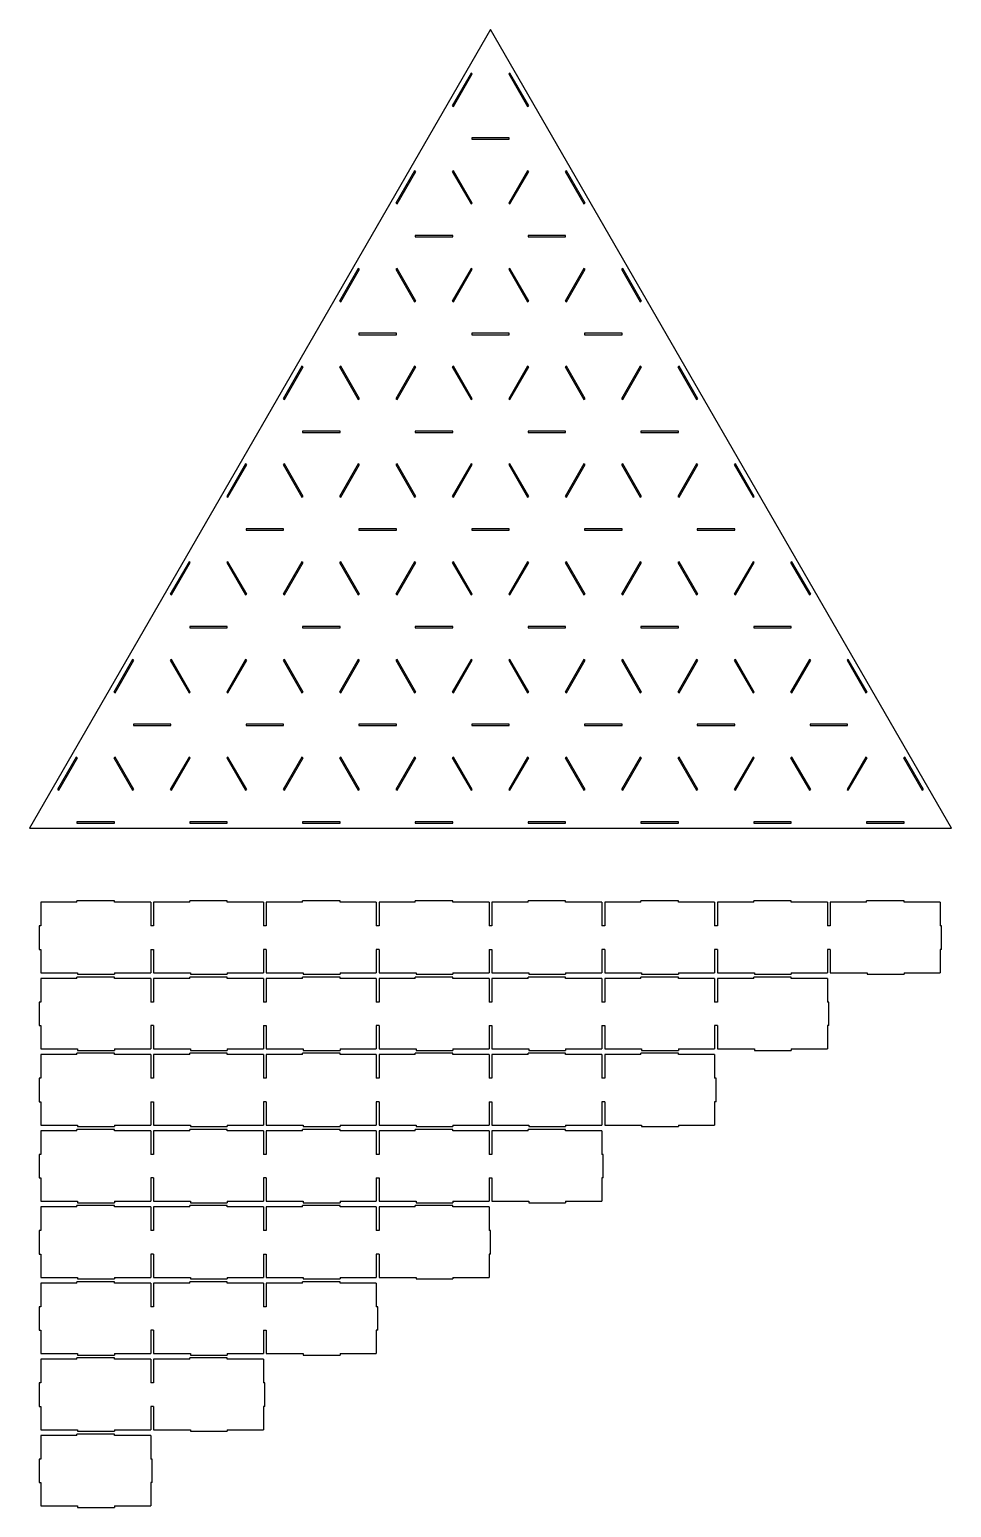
# Model space of a CAD drawing. Header units: inches. Extents: x -3170 to 1154, y -336 to 1536.
# Drawn here: x -1931 to -1277, y -336 to 711 of the extents above; entities that cross this region are included whole.
import ezdxf

# ---------------------------------------------------------------- set-up
doc = ezdxf.new("R2010")
doc.units = ezdxf.units.IN
doc.header["$MEASUREMENT"] = 0

msp = doc.modelspace()

# ---------------------------------------------------------------- linework, layer by layer
for p, q in [((-1603.8, 711.5), (-1930.7, 145.2)), ((-1276.9, 145.2), (-1603.8, 711.5)), ((-1617.6, 680.6), (-1630.9, 657.5)), ((-1630, 657), (-1616.7, 680.1)), ((-1616.7, 680.1), (-1617.6, 680.6)), ((-1590, 680.6), (-1590.9, 680.1)), ((-1590.9, 680.1), (-1577.6, 657)), ((-1576.7, 657.5), (-1590, 680.6)), ((-1630.9, 657.5), (-1630, 657)), ((-1577.6, 657), (-1576.7, 657.5)), ((-1617.1, 634.7), (-1617.1, 633.7)), ((-1590.5, 634.7), (-1617.1, 634.7)), ((-1617.1, 633.7), (-1590.5, 633.7)), ((-1590.5, 633.7), (-1590.5, 634.7)), ((-1657.6, 611.3), (-1670.9, 588.3)), ((-1670, 587.8), (-1656.7, 610.8)), ((-1656.7, 610.8), (-1657.6, 611.3)), ((-1630, 611.3), (-1630.9, 610.8)), ((-1630.9, 610.8), (-1617.6, 587.8)), ((-1616.7, 588.3), (-1630, 611.3)), ((-1577.6, 611.3), (-1590.9, 588.3)), ((-1590, 587.8), (-1576.7, 610.8)), ((-1576.7, 610.8), (-1577.6, 611.3)), ((-1550, 611.3), (-1550.9, 610.8)), ((-1550.9, 610.8), (-1537.6, 587.8)), ((-1536.7, 588.3), (-1550, 611.3)), ((-1670.9, 588.3), (-1670, 587.8)), ((-1617.6, 587.8), (-1616.7, 588.3)), ((-1590.9, 588.3), (-1590, 587.8)), ((-1537.6, 587.8), (-1536.7, 588.3)), ((-1657.1, 565.4), (-1657.1, 564.4)), ((-1630.5, 565.4), (-1657.1, 565.4)), ((-1657.1, 564.4), (-1630.5, 564.4)), ((-1630.5, 564.4), (-1630.5, 565.4)), ((-1577.1, 565.4), (-1577.1, 564.4)), ((-1550.5, 565.4), (-1577.1, 565.4)), ((-1577.1, 564.4), (-1550.5, 564.4)), ((-1550.5, 564.4), (-1550.5, 565.4)), ((-1697.6, 542.1), (-1710.9, 519)), ((-1710, 518.5), (-1696.7, 541.6)), ((-1696.7, 541.6), (-1697.6, 542.1)), ((-1670, 542.1), (-1670.9, 541.6)), ((-1670.9, 541.6), (-1657.6, 518.5)), ((-1656.7, 519), (-1670, 542.1)), ((-1617.6, 542.1), (-1630.9, 519)), ((-1630, 518.5), (-1616.7, 541.6)), ((-1616.7, 541.6), (-1617.6, 542.1)), ((-1590, 542.1), (-1590.9, 541.6)), ((-1590.9, 541.6), (-1577.6, 518.5)), ((-1576.7, 519), (-1590, 542.1)), ((-1537.6, 542.1), (-1550.9, 519)), ((-1550, 518.5), (-1536.7, 541.6)), ((-1536.7, 541.6), (-1537.6, 542.1)), ((-1510, 542.1), (-1510.9, 541.6)), ((-1510.9, 541.6), (-1497.6, 518.5)), ((-1496.7, 519), (-1510, 542.1)), ((-1710.9, 519), (-1710, 518.5)), ((-1657.6, 518.5), (-1656.7, 519)), ((-1630.9, 519), (-1630, 518.5)), ((-1577.6, 518.5), (-1576.7, 519)), ((-1550.9, 519), (-1550, 518.5)), ((-1497.6, 518.5), (-1496.7, 519)), ((-1697.1, 496.1), (-1697.1, 495.1)), ((-1670.5, 496.1), (-1697.1, 496.1)), ((-1697.1, 495.1), (-1670.5, 495.1)), ((-1670.5, 495.1), (-1670.5, 496.1)), ((-1617.1, 496.1), (-1617.1, 495.1)), ((-1590.5, 496.1), (-1617.1, 496.1)), ((-1617.1, 495.1), (-1590.5, 495.1)), ((-1590.5, 495.1), (-1590.5, 496.1)), ((-1537.1, 496.1), (-1537.1, 495.1)), ((-1510.5, 496.1), (-1537.1, 496.1)), ((-1537.1, 495.1), (-1510.5, 495.1)), ((-1510.5, 495.1), (-1510.5, 496.1)), ((-1737.6, 472.8), (-1750.9, 449.7)), ((-1750, 449.2), (-1736.7, 472.3)), ((-1736.7, 472.3), (-1737.6, 472.8)), ((-1710, 472.8), (-1710.9, 472.3)), ((-1710.9, 472.3), (-1697.6, 449.2)), ((-1696.7, 449.7), (-1710, 472.8)), ((-1657.6, 472.8), (-1670.9, 449.7)), ((-1670, 449.2), (-1656.7, 472.3)), ((-1656.7, 472.3), (-1657.6, 472.8)), ((-1630, 472.8), (-1630.9, 472.3)), ((-1630.9, 472.3), (-1617.6, 449.2)), ((-1616.7, 449.7), (-1630, 472.8)), ((-1577.6, 472.8), (-1590.9, 449.7)), ((-1590, 449.2), (-1576.7, 472.3)), ((-1576.7, 472.3), (-1577.6, 472.8)), ((-1550, 472.8), (-1550.9, 472.3)), ((-1550.9, 472.3), (-1537.6, 449.2)), ((-1536.7, 449.7), (-1550, 472.8)), ((-1497.6, 472.8), (-1510.9, 449.7)), ((-1510, 449.2), (-1496.7, 472.3)), ((-1496.7, 472.3), (-1497.6, 472.8)), ((-1470, 472.8), (-1470.9, 472.3)), ((-1470.9, 472.3), (-1457.6, 449.2)), ((-1456.7, 449.7), (-1470, 472.8)), ((-1750.9, 449.7), (-1750, 449.2)), ((-1697.6, 449.2), (-1696.7, 449.7)), ((-1670.9, 449.7), (-1670, 449.2)), ((-1617.6, 449.2), (-1616.7, 449.7)), ((-1590.9, 449.7), (-1590, 449.2)), ((-1537.6, 449.2), (-1536.7, 449.7)), ((-1510.9, 449.7), (-1510, 449.2)), ((-1457.6, 449.2), (-1456.7, 449.7)), ((-1737.1, 426.8), (-1737.1, 425.8)), ((-1710.5, 426.8), (-1737.1, 426.8)), ((-1737.1, 425.8), (-1710.5, 425.8)), ((-1710.5, 425.8), (-1710.5, 426.8)), ((-1657.1, 426.8), (-1657.1, 425.8)), ((-1630.5, 426.8), (-1657.1, 426.8)), ((-1657.1, 425.8), (-1630.5, 425.8)), ((-1630.5, 425.8), (-1630.5, 426.8)), ((-1577.1, 426.8), (-1577.1, 425.8)), ((-1550.5, 426.8), (-1577.1, 426.8)), ((-1577.1, 425.8), (-1550.5, 425.8)), ((-1550.5, 425.8), (-1550.5, 426.8)), ((-1497.1, 426.8), (-1497.1, 425.8)), ((-1470.5, 426.8), (-1497.1, 426.8)), ((-1497.1, 425.8), (-1470.5, 425.8)), ((-1470.5, 425.8), (-1470.5, 426.8)), ((-1777.6, 403.5), (-1790.9, 380.4)), ((-1790, 379.9), (-1776.7, 403)), ((-1776.7, 403), (-1777.6, 403.5)), ((-1750, 403.5), (-1750.9, 403)), ((-1750.9, 403), (-1737.6, 379.9)), ((-1736.7, 380.4), (-1750, 403.5)), ((-1697.6, 403.5), (-1710.9, 380.4)), ((-1710, 379.9), (-1696.7, 403)), ((-1696.7, 403), (-1697.6, 403.5)), ((-1670, 403.5), (-1670.9, 403)), ((-1670.9, 403), (-1657.6, 379.9)), ((-1656.7, 380.4), (-1670, 403.5)), ((-1617.6, 403.5), (-1630.9, 380.4)), ((-1630, 379.9), (-1616.7, 403)), ((-1616.7, 403), (-1617.6, 403.5)), ((-1590, 403.5), (-1590.9, 403)), ((-1590.9, 403), (-1577.6, 379.9)), ((-1576.7, 380.4), (-1590, 403.5)), ((-1537.6, 403.5), (-1550.9, 380.4)), ((-1550, 379.9), (-1536.7, 403)), ((-1536.7, 403), (-1537.6, 403.5)), ((-1510, 403.5), (-1510.9, 403)), ((-1510.9, 403), (-1497.6, 379.9)), ((-1496.7, 380.4), (-1510, 403.5)), ((-1457.6, 403.5), (-1470.9, 380.4)), ((-1470, 379.9), (-1456.7, 403)), ((-1456.7, 403), (-1457.6, 403.5)), ((-1430, 403.5), (-1430.9, 403)), ((-1430.9, 403), (-1417.6, 379.9)), ((-1416.7, 380.4), (-1430, 403.5)), ((-1790.9, 380.4), (-1790, 379.9)), ((-1737.6, 379.9), (-1736.7, 380.4)), ((-1710.9, 380.4), (-1710, 379.9)), ((-1657.6, 379.9), (-1656.7, 380.4)), ((-1630.9, 380.4), (-1630, 379.9)), ((-1577.6, 379.9), (-1576.7, 380.4)), ((-1550.9, 380.4), (-1550, 379.9)), ((-1497.6, 379.9), (-1496.7, 380.4)), ((-1470.9, 380.4), (-1470, 379.9)), ((-1417.6, 379.9), (-1416.7, 380.4)), ((-1777.1, 357.6), (-1777.1, 356.6)), ((-1750.5, 357.6), (-1777.1, 357.6)), ((-1777.1, 356.6), (-1750.5, 356.6)), ((-1750.5, 356.6), (-1750.5, 357.6)), ((-1697.1, 357.6), (-1697.1, 356.6)), ((-1670.5, 357.6), (-1697.1, 357.6)), ((-1697.1, 356.6), (-1670.5, 356.6)), ((-1670.5, 356.6), (-1670.5, 357.6)), ((-1617.1, 357.6), (-1617.1, 356.6)), ((-1590.5, 357.6), (-1617.1, 357.6)), ((-1617.1, 356.6), (-1590.5, 356.6)), ((-1590.5, 356.6), (-1590.5, 357.6)), ((-1537.1, 357.6), (-1537.1, 356.6)), ((-1510.5, 357.6), (-1537.1, 357.6)), ((-1537.1, 356.6), (-1510.5, 356.6)), ((-1510.5, 356.6), (-1510.5, 357.6)), ((-1457.1, 357.6), (-1457.1, 356.6)), ((-1430.5, 357.6), (-1457.1, 357.6)), ((-1457.1, 356.6), (-1430.5, 356.6)), ((-1430.5, 356.6), (-1430.5, 357.6)), ((-1817.6, 334.2), (-1830.9, 311.1)), ((-1830, 310.6), (-1816.7, 333.7)), ((-1816.7, 333.7), (-1817.6, 334.2)), ((-1790, 334.2), (-1790.9, 333.7)), ((-1790.9, 333.7), (-1777.6, 310.6)), ((-1776.7, 311.1), (-1790, 334.2)), ((-1737.6, 334.2), (-1750.9, 311.1)), ((-1750, 310.6), (-1736.7, 333.7)), ((-1736.7, 333.7), (-1737.6, 334.2)), ((-1710, 334.2), (-1710.9, 333.7)), ((-1710.9, 333.7), (-1697.6, 310.6)), ((-1696.7, 311.1), (-1710, 334.2)), ((-1657.6, 334.2), (-1670.9, 311.1)), ((-1670, 310.6), (-1656.7, 333.7)), ((-1656.7, 333.7), (-1657.6, 334.2)), ((-1630, 334.2), (-1630.9, 333.7)), ((-1630.9, 333.7), (-1617.6, 310.6)), ((-1616.7, 311.1), (-1630, 334.2)), ((-1577.6, 334.2), (-1590.9, 311.1)), ((-1590, 310.6), (-1576.7, 333.7)), ((-1576.7, 333.7), (-1577.6, 334.2)), ((-1550, 334.2), (-1550.9, 333.7)), ((-1550.9, 333.7), (-1537.6, 310.6)), ((-1536.7, 311.1), (-1550, 334.2)), ((-1497.6, 334.2), (-1510.9, 311.1)), ((-1510, 310.6), (-1496.7, 333.7)), ((-1496.7, 333.7), (-1497.6, 334.2)), ((-1470, 334.2), (-1470.9, 333.7)), ((-1470.9, 333.7), (-1457.6, 310.6)), ((-1456.7, 311.1), (-1470, 334.2)), ((-1417.6, 334.2), (-1430.9, 311.1)), ((-1430, 310.6), (-1416.7, 333.7)), ((-1416.7, 333.7), (-1417.6, 334.2)), ((-1390, 334.2), (-1390.9, 333.7)), ((-1390.9, 333.7), (-1377.6, 310.6)), ((-1376.7, 311.1), (-1390, 334.2)), ((-1830.9, 311.1), (-1830, 310.6)), ((-1777.6, 310.6), (-1776.7, 311.1)), ((-1750.9, 311.1), (-1750, 310.6)), ((-1697.6, 310.6), (-1696.7, 311.1)), ((-1670.9, 311.1), (-1670, 310.6)), ((-1617.6, 310.6), (-1616.7, 311.1)), ((-1590.9, 311.1), (-1590, 310.6)), ((-1537.6, 310.6), (-1536.7, 311.1)), ((-1510.9, 311.1), (-1510, 310.6)), ((-1457.6, 310.6), (-1456.7, 311.1)), ((-1430.9, 311.1), (-1430, 310.6)), ((-1377.6, 310.6), (-1376.7, 311.1)), ((-1817.1, 288.3), (-1817.1, 287.3)), ((-1790.5, 288.3), (-1817.1, 288.3)), ((-1817.1, 287.3), (-1790.5, 287.3)), ((-1790.5, 287.3), (-1790.5, 288.3)), ((-1737.1, 288.3), (-1737.1, 287.3)), ((-1710.5, 288.3), (-1737.1, 288.3)), ((-1737.1, 287.3), (-1710.5, 287.3)), ((-1710.5, 287.3), (-1710.5, 288.3)), ((-1657.1, 288.3), (-1657.1, 287.3)), ((-1630.5, 288.3), (-1657.1, 288.3)), ((-1657.1, 287.3), (-1630.5, 287.3)), ((-1630.5, 287.3), (-1630.5, 288.3)), ((-1577.1, 288.3), (-1577.1, 287.3)), ((-1550.5, 288.3), (-1577.1, 288.3)), ((-1577.1, 287.3), (-1550.5, 287.3)), ((-1550.5, 287.3), (-1550.5, 288.3)), ((-1497.1, 288.3), (-1497.1, 287.3)), ((-1470.5, 288.3), (-1497.1, 288.3)), ((-1497.1, 287.3), (-1470.5, 287.3)), ((-1470.5, 287.3), (-1470.5, 288.3)), ((-1417.1, 288.3), (-1417.1, 287.3)), ((-1390.5, 288.3), (-1417.1, 288.3)), ((-1417.1, 287.3), (-1390.5, 287.3)), ((-1390.5, 287.3), (-1390.5, 288.3)), ((-1857.6, 264.9), (-1870.9, 241.8)), ((-1870, 241.3), (-1856.7, 264.4)), ((-1856.7, 264.4), (-1857.6, 264.9)), ((-1830, 264.9), (-1830.9, 264.4)), ((-1830.9, 264.4), (-1817.6, 241.3)), ((-1816.7, 241.8), (-1830, 264.9)), ((-1777.6, 264.9), (-1790.9, 241.8)), ((-1790, 241.3), (-1776.7, 264.4)), ((-1776.7, 264.4), (-1777.6, 264.9)), ((-1750, 264.9), (-1750.9, 264.4)), ((-1750.9, 264.4), (-1737.6, 241.3)), ((-1736.7, 241.8), (-1750, 264.9)), ((-1697.6, 264.9), (-1710.9, 241.8)), ((-1710, 241.3), (-1696.7, 264.4)), ((-1696.7, 264.4), (-1697.6, 264.9)), ((-1670, 264.9), (-1670.9, 264.4)), ((-1670.9, 264.4), (-1657.6, 241.3)), ((-1656.7, 241.8), (-1670, 264.9)), ((-1617.6, 264.9), (-1630.9, 241.8)), ((-1630, 241.3), (-1616.7, 264.4)), ((-1616.7, 264.4), (-1617.6, 264.9)), ((-1590, 264.9), (-1590.9, 264.4)), ((-1590.9, 264.4), (-1577.6, 241.3)), ((-1576.7, 241.8), (-1590, 264.9)), ((-1537.6, 264.9), (-1550.9, 241.8)), ((-1550, 241.3), (-1536.7, 264.4)), ((-1536.7, 264.4), (-1537.6, 264.9)), ((-1510, 264.9), (-1510.9, 264.4)), ((-1510.9, 264.4), (-1497.6, 241.3)), ((-1496.7, 241.8), (-1510, 264.9)), ((-1457.6, 264.9), (-1470.9, 241.8)), ((-1470, 241.3), (-1456.7, 264.4)), ((-1456.7, 264.4), (-1457.6, 264.9)), ((-1430, 264.9), (-1430.9, 264.4)), ((-1430.9, 264.4), (-1417.6, 241.3)), ((-1416.7, 241.8), (-1430, 264.9)), ((-1377.6, 264.9), (-1390.9, 241.8)), ((-1390, 241.3), (-1376.7, 264.4)), ((-1376.7, 264.4), (-1377.6, 264.9)), ((-1350, 264.9), (-1350.9, 264.4)), ((-1350.9, 264.4), (-1337.6, 241.3)), ((-1336.7, 241.8), (-1350, 264.9)), ((-1870.9, 241.8), (-1870, 241.3)), ((-1817.6, 241.3), (-1816.7, 241.8)), ((-1790.9, 241.8), (-1790, 241.3)), ((-1737.6, 241.3), (-1736.7, 241.8)), ((-1710.9, 241.8), (-1710, 241.3)), ((-1657.6, 241.3), (-1656.7, 241.8)), ((-1630.9, 241.8), (-1630, 241.3)), ((-1577.6, 241.3), (-1576.7, 241.8)), ((-1550.9, 241.8), (-1550, 241.3)), ((-1497.6, 241.3), (-1496.7, 241.8)), ((-1470.9, 241.8), (-1470, 241.3)), ((-1417.6, 241.3), (-1416.7, 241.8)), ((-1390.9, 241.8), (-1390, 241.3)), ((-1337.6, 241.3), (-1336.7, 241.8)), ((-1857.1, 219), (-1857.1, 218)), ((-1830.5, 219), (-1857.1, 219)), ((-1857.1, 218), (-1830.5, 218)), ((-1830.5, 218), (-1830.5, 219)), ((-1777.1, 219), (-1777.1, 218)), ((-1750.5, 219), (-1777.1, 219)), ((-1777.1, 218), (-1750.5, 218)), ((-1750.5, 218), (-1750.5, 219)), ((-1697.1, 219), (-1697.1, 218)), ((-1670.5, 219), (-1697.1, 219)), ((-1697.1, 218), (-1670.5, 218)), ((-1670.5, 218), (-1670.5, 219)), ((-1617.1, 219), (-1617.1, 218)), ((-1590.5, 219), (-1617.1, 219)), ((-1617.1, 218), (-1590.5, 218)), ((-1590.5, 218), (-1590.5, 219)), ((-1537.1, 219), (-1537.1, 218)), ((-1510.5, 219), (-1537.1, 219)), ((-1537.1, 218), (-1510.5, 218)), ((-1510.5, 218), (-1510.5, 219)), ((-1457.1, 219), (-1457.1, 218)), ((-1430.5, 219), (-1457.1, 219)), ((-1457.1, 218), (-1430.5, 218)), ((-1430.5, 218), (-1430.5, 219)), ((-1377.1, 219), (-1377.1, 218)), ((-1350.5, 219), (-1377.1, 219)), ((-1377.1, 218), (-1350.5, 218)), ((-1350.5, 218), (-1350.5, 219)), ((-1897.6, 195.7), (-1910.9, 172.6)), ((-1910, 172.1), (-1896.7, 195.2)), ((-1896.7, 195.2), (-1897.6, 195.7)), ((-1870, 195.7), (-1870.9, 195.2)), ((-1870.9, 195.2), (-1857.6, 172.1)), ((-1856.7, 172.6), (-1870, 195.7)), ((-1817.6, 195.7), (-1830.9, 172.6)), ((-1830, 172.1), (-1816.7, 195.2)), ((-1816.7, 195.2), (-1817.6, 195.7)), ((-1790, 195.7), (-1790.9, 195.2)), ((-1790.9, 195.2), (-1777.6, 172.1)), ((-1776.7, 172.6), (-1790, 195.7)), ((-1737.6, 195.7), (-1750.9, 172.6)), ((-1750, 172.1), (-1736.7, 195.2)), ((-1736.7, 195.2), (-1737.6, 195.7)), ((-1710, 195.7), (-1710.9, 195.2)), ((-1710.9, 195.2), (-1697.6, 172.1)), ((-1696.7, 172.6), (-1710, 195.7)), ((-1657.6, 195.7), (-1670.9, 172.6)), ((-1670, 172.1), (-1656.7, 195.2)), ((-1656.7, 195.2), (-1657.6, 195.7)), ((-1630, 195.7), (-1630.9, 195.2)), ((-1630.9, 195.2), (-1617.6, 172.1)), ((-1616.7, 172.6), (-1630, 195.7)), ((-1577.6, 195.7), (-1590.9, 172.6)), ((-1590, 172.1), (-1576.7, 195.2)), ((-1576.7, 195.2), (-1577.6, 195.7)), ((-1550, 195.7), (-1550.9, 195.2)), ((-1550.9, 195.2), (-1537.6, 172.1)), ((-1536.7, 172.6), (-1550, 195.7)), ((-1497.6, 195.7), (-1510.9, 172.6)), ((-1510, 172.1), (-1496.7, 195.2)), ((-1496.7, 195.2), (-1497.6, 195.7)), ((-1470, 195.7), (-1470.9, 195.2)), ((-1470.9, 195.2), (-1457.6, 172.1)), ((-1456.7, 172.6), (-1470, 195.7)), ((-1417.6, 195.7), (-1430.9, 172.6)), ((-1430, 172.1), (-1416.7, 195.2)), ((-1416.7, 195.2), (-1417.6, 195.7)), ((-1390, 195.7), (-1390.9, 195.2)), ((-1390.9, 195.2), (-1377.6, 172.1)), ((-1376.7, 172.6), (-1390, 195.7)), ((-1337.6, 195.7), (-1350.9, 172.6)), ((-1350, 172.1), (-1336.7, 195.2)), ((-1336.7, 195.2), (-1337.6, 195.7)), ((-1310, 195.7), (-1310.9, 195.2)), ((-1310.9, 195.2), (-1297.6, 172.1)), ((-1296.7, 172.6), (-1310, 195.7)), ((-1910.9, 172.6), (-1910, 172.1)), ((-1857.6, 172.1), (-1856.7, 172.6)), ((-1830.9, 172.6), (-1830, 172.1)), ((-1777.6, 172.1), (-1776.7, 172.6)), ((-1750.9, 172.6), (-1750, 172.1)), ((-1697.6, 172.1), (-1696.7, 172.6)), ((-1670.9, 172.6), (-1670, 172.1)), ((-1617.6, 172.1), (-1616.7, 172.6)), ((-1590.9, 172.6), (-1590, 172.1)), ((-1537.6, 172.1), (-1536.7, 172.6)), ((-1510.9, 172.6), (-1510, 172.1)), ((-1457.6, 172.1), (-1456.7, 172.6)), ((-1430.9, 172.6), (-1430, 172.1)), ((-1377.6, 172.1), (-1376.7, 172.6)), ((-1350.9, 172.6), (-1350, 172.1)), ((-1297.6, 172.1), (-1296.7, 172.6)), ((-1897.1, 149.7), (-1897.1, 148.7)), ((-1870.5, 149.7), (-1897.1, 149.7)), ((-1897.1, 148.7), (-1870.5, 148.7)), ((-1870.5, 148.7), (-1870.5, 149.7)), ((-1817.1, 149.7), (-1817.1, 148.7)), ((-1790.5, 149.7), (-1817.1, 149.7)), ((-1817.1, 148.7), (-1790.5, 148.7)), ((-1790.5, 148.7), (-1790.5, 149.7)), ((-1737.1, 149.7), (-1737.1, 148.7)), ((-1710.5, 149.7), (-1737.1, 149.7)), ((-1737.1, 148.7), (-1710.5, 148.7)), ((-1710.5, 148.7), (-1710.5, 149.7)), ((-1657.1, 149.7), (-1657.1, 148.7)), ((-1630.5, 149.7), (-1657.1, 149.7)), ((-1657.1, 148.7), (-1630.5, 148.7)), ((-1630.5, 148.7), (-1630.5, 149.7)), ((-1577.1, 149.7), (-1577.1, 148.7)), ((-1550.5, 149.7), (-1577.1, 149.7)), ((-1577.1, 148.7), (-1550.5, 148.7)), ((-1550.5, 148.7), (-1550.5, 149.7)), ((-1497.1, 149.7), (-1497.1, 148.7)), ((-1470.5, 149.7), (-1497.1, 149.7)), ((-1497.1, 148.7), (-1470.5, 148.7)), ((-1470.5, 148.7), (-1470.5, 149.7)), ((-1417.1, 149.7), (-1417.1, 148.7)), ((-1390.5, 149.7), (-1417.1, 149.7)), ((-1417.1, 148.7), (-1390.5, 148.7)), ((-1390.5, 148.7), (-1390.5, 149.7)), ((-1337.1, 149.7), (-1337.1, 148.7)), ((-1310.5, 149.7), (-1337.1, 149.7)), ((-1337.1, 148.7), (-1310.5, 148.7)), ((-1310.5, 148.7), (-1310.5, 149.7)), ((-1930.7, 145.2), (-1276.9, 145.2)), ((-1922.8, 92.7), (-1922.8, 76)), ((-1897.1, 92.7), (-1922.8, 92.7)), ((-1897.1, 92.7), (-1897.1, 93.7)), ((-1870.5, 93.7), (-1897.1, 93.7)), ((-1870.5, 92.7), (-1870.5, 93.7)), ((-1844.8, 92.7), (-1870.5, 92.7)), ((-1844.8, 92.7), (-1844.8, 76)), ((-1842.8, 92.7), (-1842.8, 76)), ((-1817.1, 92.7), (-1842.8, 92.7)), ((-1817.1, 92.7), (-1817.1, 93.7)), ((-1790.5, 93.7), (-1817.1, 93.7)), ((-1790.5, 92.7), (-1790.5, 93.7)), ((-1764.8, 92.7), (-1790.5, 92.7)), ((-1764.8, 92.7), (-1764.8, 76)), ((-1762.8, 92.7), (-1762.8, 76)), ((-1737.1, 92.7), (-1762.8, 92.7)), ((-1737.1, 92.7), (-1737.1, 93.7)), ((-1710.5, 93.7), (-1737.1, 93.7)), ((-1710.5, 92.7), (-1710.5, 93.7)), ((-1684.8, 92.7), (-1710.5, 92.7)), ((-1684.8, 92.7), (-1684.8, 76)), ((-1682.8, 92.7), (-1682.8, 76)), ((-1657.1, 92.7), (-1682.8, 92.7)), ((-1657.1, 92.7), (-1657.1, 93.7)), ((-1630.5, 93.7), (-1657.1, 93.7)), ((-1630.5, 92.7), (-1630.5, 93.7)), ((-1604.8, 92.7), (-1630.5, 92.7)), ((-1604.8, 92.7), (-1604.8, 76)), ((-1602.8, 92.7), (-1602.8, 76)), ((-1577.1, 92.7), (-1602.8, 92.7)), ((-1577.1, 92.7), (-1577.1, 93.7)), ((-1550.5, 93.7), (-1577.1, 93.7)), ((-1550.5, 92.7), (-1550.5, 93.7)), ((-1524.8, 92.7), (-1550.5, 92.7)), ((-1524.8, 92.7), (-1524.8, 76)), ((-1522.8, 92.7), (-1522.8, 76)), ((-1497.1, 92.7), (-1522.8, 92.7)), ((-1497.1, 92.7), (-1497.1, 93.7)), ((-1470.5, 93.7), (-1497.1, 93.7)), ((-1470.5, 92.7), (-1470.5, 93.7)), ((-1444.8, 92.7), (-1470.5, 92.7)), ((-1444.8, 92.7), (-1444.8, 76)), ((-1442.8, 92.7), (-1442.8, 76)), ((-1417.1, 92.7), (-1442.8, 92.7)), ((-1417.1, 92.7), (-1417.1, 93.7)), ((-1390.5, 93.7), (-1417.1, 93.7)), ((-1390.5, 92.7), (-1390.5, 93.7)), ((-1364.8, 92.7), (-1390.5, 92.7)), ((-1364.8, 92.7), (-1364.8, 76)), ((-1362.8, 92.7), (-1362.8, 76)), ((-1337.1, 92.7), (-1362.8, 92.7)), ((-1337.1, 92.7), (-1337.1, 93.7)), ((-1310.5, 93.7), (-1337.1, 93.7)), ((-1310.5, 92.7), (-1310.5, 93.7)), ((-1284.8, 92.7), (-1310.5, 92.7)), ((-1284.8, 92.7), (-1284.8, 76)), ((-1923.8, 76), (-1923.8, 59.3)), ((-1922.8, 76), (-1923.8, 76)), ((-1842.8, 76), (-1844.8, 76)), ((-1762.8, 76), (-1764.8, 76)), ((-1682.8, 76), (-1684.8, 76)), ((-1602.8, 76), (-1604.8, 76)), ((-1522.8, 76), (-1524.8, 76)), ((-1442.8, 76), (-1444.8, 76)), ((-1362.8, 76), (-1364.8, 76)), ((-1283.8, 76), (-1284.8, 76)), ((-1283.8, 59.3), (-1283.8, 76)), ((-1923.8, 59.3), (-1922.8, 59.3)), ((-1922.8, 59.3), (-1922.8, 42.7)), ((-1844.8, 59.3), (-1842.8, 59.3)), ((-1844.8, 59.3), (-1844.8, 42.7)), ((-1842.8, 59.3), (-1842.8, 42.7)), ((-1762.8, 59.3), (-1764.8, 59.3)), ((-1764.8, 59.3), (-1764.8, 42.7)), ((-1762.8, 59.3), (-1762.8, 42.7)), ((-1682.8, 59.3), (-1684.8, 59.3)), ((-1684.8, 59.3), (-1684.8, 42.7)), ((-1682.8, 59.3), (-1682.8, 42.7)), ((-1604.8, 59.3), (-1602.8, 59.3)), ((-1604.8, 59.3), (-1604.8, 42.7)), ((-1602.8, 59.3), (-1602.8, 42.7)), ((-1522.8, 59.3), (-1524.8, 59.3)), ((-1524.8, 59.3), (-1524.8, 42.7)), ((-1522.8, 59.3), (-1522.8, 42.7)), ((-1442.8, 59.3), (-1444.8, 59.3)), ((-1444.8, 59.3), (-1444.8, 42.7)), ((-1442.8, 59.3), (-1442.8, 42.7)), ((-1362.8, 59.3), (-1364.8, 59.3)), ((-1364.8, 59.3), (-1364.8, 42.7)), ((-1362.8, 59.3), (-1362.8, 42.7)), ((-1283.8, 59.3), (-1284.8, 59.3)), ((-1284.8, 59.3), (-1284.8, 42.7)), ((-1922.8, 42.7), (-1896.6, 42.7)), ((-1896.6, 42.7), (-1896.6, 41.7)), ((-1870.5, 42.7), (-1844.8, 42.7)), ((-1870.5, 42.7), (-1870.5, 41.7)), ((-1842.8, 42.7), (-1816.6, 42.7)), ((-1816.6, 42.7), (-1816.6, 41.7)), ((-1790.5, 42.7), (-1764.8, 42.7)), ((-1790.5, 42.7), (-1790.5, 41.7)), ((-1762.8, 42.7), (-1736.6, 42.7)), ((-1736.6, 42.7), (-1736.6, 41.7)), ((-1710.5, 42.7), (-1684.8, 42.7)), ((-1710.5, 42.7), (-1710.5, 41.7)), ((-1682.8, 42.7), (-1656.6, 42.7)), ((-1656.6, 42.7), (-1656.6, 41.7)), ((-1630.5, 42.7), (-1604.8, 42.7)), ((-1630.5, 42.7), (-1630.5, 41.7)), ((-1602.8, 42.7), (-1576.6, 42.7)), ((-1576.6, 42.7), (-1576.6, 41.7)), ((-1550.5, 42.7), (-1524.8, 42.7)), ((-1550.5, 42.7), (-1550.5, 41.7)), ((-1522.8, 42.7), (-1496.6, 42.7)), ((-1496.6, 42.7), (-1496.6, 41.7)), ((-1470.5, 42.7), (-1444.8, 42.7)), ((-1470.5, 42.7), (-1470.5, 41.7)), ((-1442.8, 42.7), (-1416.6, 42.7)), ((-1416.6, 42.7), (-1416.6, 41.7)), ((-1390.5, 42.7), (-1364.8, 42.7)), ((-1390.5, 42.7), (-1390.5, 41.7)), ((-1362.8, 42.7), (-1336.6, 42.7)), ((-1336.6, 42.7), (-1336.6, 41.7)), ((-1310.5, 42.7), (-1284.8, 42.7)), ((-1310.5, 42.7), (-1310.5, 41.7)), ((-1922.8, 38.7), (-1922.8, 22)), ((-1897.1, 38.7), (-1922.8, 38.7)), ((-1897.1, 38.7), (-1897.1, 39.7)), ((-1870.5, 39.7), (-1897.1, 39.7)), ((-1896.6, 41.7), (-1870.5, 41.7)), ((-1870.5, 38.7), (-1870.5, 39.7)), ((-1844.8, 38.7), (-1870.5, 38.7)), ((-1844.8, 38.7), (-1844.8, 22)), ((-1842.8, 38.7), (-1842.8, 22)), ((-1817.1, 38.7), (-1842.8, 38.7)), ((-1817.1, 38.7), (-1817.1, 39.7)), ((-1790.5, 39.7), (-1817.1, 39.7)), ((-1816.6, 41.7), (-1790.5, 41.7)), ((-1790.5, 38.7), (-1790.5, 39.7)), ((-1764.8, 38.7), (-1790.5, 38.7)), ((-1764.8, 38.7), (-1764.8, 22)), ((-1762.8, 38.7), (-1762.8, 22)), ((-1737.1, 38.7), (-1762.8, 38.7)), ((-1737.1, 38.7), (-1737.1, 39.7)), ((-1710.5, 39.7), (-1737.1, 39.7)), ((-1736.6, 41.7), (-1710.5, 41.7)), ((-1710.5, 38.7), (-1710.5, 39.7)), ((-1684.8, 38.7), (-1710.5, 38.7)), ((-1684.8, 38.7), (-1684.8, 22)), ((-1682.8, 38.7), (-1682.8, 22)), ((-1657.1, 38.7), (-1682.8, 38.7)), ((-1657.1, 38.7), (-1657.1, 39.7)), ((-1630.5, 39.7), (-1657.1, 39.7)), ((-1656.6, 41.7), (-1630.5, 41.7)), ((-1630.5, 38.7), (-1630.5, 39.7)), ((-1604.8, 38.7), (-1630.5, 38.7)), ((-1604.8, 38.7), (-1604.8, 22)), ((-1577.1, 38.7), (-1602.8, 38.7)), ((-1602.8, 38.7), (-1602.8, 22)), ((-1550.5, 39.7), (-1577.1, 39.7)), ((-1577.1, 38.7), (-1577.1, 39.7)), ((-1576.6, 41.7), (-1550.5, 41.7)), ((-1550.5, 38.7), (-1550.5, 39.7)), ((-1524.8, 38.7), (-1550.5, 38.7)), ((-1524.8, 38.7), (-1524.8, 22)), ((-1522.8, 38.7), (-1522.8, 22)), ((-1497.1, 38.7), (-1522.8, 38.7)), ((-1497.1, 38.7), (-1497.1, 39.7)), ((-1470.5, 39.7), (-1497.1, 39.7)), ((-1496.6, 41.7), (-1470.5, 41.7)), ((-1470.5, 38.7), (-1470.5, 39.7)), ((-1444.8, 38.7), (-1470.5, 38.7)), ((-1444.8, 38.7), (-1444.8, 22)), ((-1442.8, 38.7), (-1442.8, 22)), ((-1417.1, 38.7), (-1442.8, 38.7)), ((-1417.1, 38.7), (-1417.1, 39.7)), ((-1390.5, 39.7), (-1417.1, 39.7)), ((-1416.6, 41.7), (-1390.5, 41.7)), ((-1390.5, 38.7), (-1390.5, 39.7)), ((-1364.8, 38.7), (-1390.5, 38.7)), ((-1364.8, 38.7), (-1364.8, 22)), ((-1336.6, 41.7), (-1310.5, 41.7)), ((-1923.8, 22), (-1923.8, 5.3)), ((-1922.8, 22), (-1923.8, 22)), ((-1842.8, 22), (-1844.8, 22)), ((-1762.8, 22), (-1764.8, 22)), ((-1682.8, 22), (-1684.8, 22)), ((-1602.8, 22), (-1604.8, 22)), ((-1522.8, 22), (-1524.8, 22)), ((-1442.8, 22), (-1444.8, 22)), ((-1363.8, 22), (-1364.8, 22)), ((-1363.8, 5.3), (-1363.8, 22)), ((-1923.8, 5.3), (-1922.8, 5.3)), ((-1922.8, 5.3), (-1922.8, -11.3)), ((-1842.8, 5.3), (-1844.8, 5.3)), ((-1844.8, 5.3), (-1844.8, -11.3)), ((-1842.8, 5.3), (-1842.8, -11.3)), ((-1764.8, 5.3), (-1762.8, 5.3)), ((-1764.8, 5.3), (-1764.8, -11.3)), ((-1762.8, 5.3), (-1762.8, -11.3)), ((-1682.8, 5.3), (-1684.8, 5.3)), ((-1684.8, 5.3), (-1684.8, -11.3)), ((-1682.8, 5.3), (-1682.8, -11.3)), ((-1604.8, 5.3), (-1602.8, 5.3)), ((-1604.8, 5.3), (-1604.8, -11.3)), ((-1602.8, 5.3), (-1602.8, -11.3)), ((-1524.8, 5.3), (-1522.8, 5.3)), ((-1524.8, 5.3), (-1524.8, -11.3)), ((-1522.8, 5.3), (-1522.8, -11.3)), ((-1442.8, 5.3), (-1444.8, 5.3)), ((-1444.8, 5.3), (-1444.8, -11.3)), ((-1442.8, 5.3), (-1442.8, -11.3)), ((-1363.8, 5.3), (-1364.8, 5.3)), ((-1364.8, 5.3), (-1364.8, -11.3)), ((-1922.8, -11.3), (-1896.6, -11.3)), ((-1922.8, -15.3), (-1922.8, -32)), ((-1897.1, -15.3), (-1922.8, -15.3)), ((-1897.1, -15.3), (-1897.1, -14.3)), ((-1870.5, -14.3), (-1897.1, -14.3)), ((-1896.6, -11.3), (-1896.6, -12.3)), ((-1896.6, -12.3), (-1870.5, -12.3)), ((-1870.5, -11.3), (-1844.8, -11.3)), ((-1870.5, -11.3), (-1870.5, -12.3)), ((-1870.5, -15.3), (-1870.5, -14.3)), ((-1844.8, -15.3), (-1870.5, -15.3)), ((-1844.8, -15.3), (-1844.8, -32)), ((-1842.8, -11.3), (-1816.6, -11.3)), ((-1817.1, -15.3), (-1842.8, -15.3)), ((-1842.8, -15.3), (-1842.8, -32)), ((-1790.5, -14.3), (-1817.1, -14.3)), ((-1817.1, -15.3), (-1817.1, -14.3)), ((-1816.6, -11.3), (-1816.6, -12.3)), ((-1816.6, -12.3), (-1790.5, -12.3)), ((-1790.5, -11.3), (-1764.8, -11.3)), ((-1790.5, -11.3), (-1790.5, -12.3)), ((-1790.5, -15.3), (-1790.5, -14.3)), ((-1764.8, -15.3), (-1790.5, -15.3)), ((-1764.8, -15.3), (-1764.8, -32)), ((-1762.8, -11.3), (-1736.6, -11.3)), ((-1762.8, -15.3), (-1762.8, -32)), ((-1737.1, -15.3), (-1762.8, -15.3)), ((-1737.1, -15.3), (-1737.1, -14.3)), ((-1710.5, -14.3), (-1737.1, -14.3)), ((-1736.6, -11.3), (-1736.6, -12.3)), ((-1736.6, -12.3), (-1710.5, -12.3)), ((-1710.5, -11.3), (-1684.8, -11.3)), ((-1710.5, -11.3), (-1710.5, -12.3)), ((-1710.5, -15.3), (-1710.5, -14.3)), ((-1684.8, -15.3), (-1710.5, -15.3)), ((-1684.8, -15.3), (-1684.8, -32)), ((-1682.8, -11.3), (-1656.6, -11.3)), ((-1682.8, -15.3), (-1682.8, -32)), ((-1657.1, -15.3), (-1682.8, -15.3)), ((-1657.1, -15.3), (-1657.1, -14.3)), ((-1630.5, -14.3), (-1657.1, -14.3)), ((-1656.6, -11.3), (-1656.6, -12.3)), ((-1656.6, -12.3), (-1630.5, -12.3)), ((-1630.5, -11.3), (-1604.8, -11.3)), ((-1630.5, -11.3), (-1630.5, -12.3)), ((-1630.5, -15.3), (-1630.5, -14.3)), ((-1604.8, -15.3), (-1630.5, -15.3)), ((-1604.8, -15.3), (-1604.8, -32)), ((-1602.8, -11.3), (-1576.6, -11.3)), ((-1602.8, -15.3), (-1602.8, -32)), ((-1577.1, -15.3), (-1602.8, -15.3)), ((-1577.1, -15.3), (-1577.1, -14.3)), ((-1550.5, -14.3), (-1577.1, -14.3)), ((-1576.6, -11.3), (-1576.6, -12.3)), ((-1576.6, -12.3), (-1550.5, -12.3)), ((-1550.5, -11.3), (-1524.8, -11.3)), ((-1550.5, -11.3), (-1550.5, -12.3)), ((-1550.5, -15.3), (-1550.5, -14.3)), ((-1524.8, -15.3), (-1550.5, -15.3)), ((-1524.8, -15.3), (-1524.8, -32)), ((-1522.8, -11.3), (-1496.6, -11.3)), ((-1522.8, -15.3), (-1522.8, -32)), ((-1497.1, -15.3), (-1522.8, -15.3)), ((-1497.1, -15.3), (-1497.1, -14.3)), ((-1470.5, -14.3), (-1497.1, -14.3)), ((-1496.6, -11.3), (-1496.6, -12.3)), ((-1496.6, -12.3), (-1470.5, -12.3)), ((-1470.5, -11.3), (-1444.8, -11.3)), ((-1470.5, -11.3), (-1470.5, -12.3)), ((-1470.5, -15.3), (-1470.5, -14.3)), ((-1444.8, -15.3), (-1470.5, -15.3)), ((-1444.8, -15.3), (-1444.8, -32)), ((-1442.8, -11.3), (-1416.6, -11.3)), ((-1416.6, -11.3), (-1416.6, -12.3)), ((-1416.6, -12.3), (-1390.5, -12.3)), ((-1390.5, -11.3), (-1364.8, -11.3)), ((-1390.5, -11.3), (-1390.5, -12.3)), ((-1923.8, -32), (-1923.8, -48.7)), ((-1922.8, -32), (-1923.8, -32)), ((-1842.8, -32), (-1844.8, -32)), ((-1762.8, -32), (-1764.8, -32)), ((-1682.8, -32), (-1684.8, -32)), ((-1602.8, -32), (-1604.8, -32)), ((-1522.8, -32), (-1524.8, -32)), ((-1443.8, -32), (-1444.8, -32)), ((-1443.8, -48.7), (-1443.8, -32)), ((-1923.8, -48.7), (-1922.8, -48.7)), ((-1922.8, -48.7), (-1922.8, -65.3)), ((-1844.8, -48.7), (-1842.8, -48.7)), ((-1844.8, -48.7), (-1844.8, -65.3)), ((-1842.8, -48.7), (-1842.8, -65.3)), ((-1762.8, -48.7), (-1764.8, -48.7)), ((-1764.8, -48.7), (-1764.8, -65.3)), ((-1762.8, -48.7), (-1762.8, -65.3)), ((-1682.8, -48.7), (-1684.8, -48.7)), ((-1684.8, -48.7), (-1684.8, -65.3)), ((-1682.8, -48.7), (-1682.8, -65.3)), ((-1604.8, -48.7), (-1602.8, -48.7)), ((-1604.8, -48.7), (-1604.8, -65.3)), ((-1602.8, -48.7), (-1602.8, -65.3)), ((-1522.8, -48.7), (-1524.8, -48.7)), ((-1524.8, -48.7), (-1524.8, -65.3)), ((-1522.8, -48.7), (-1522.8, -65.3)), ((-1443.8, -48.7), (-1444.8, -48.7)), ((-1444.8, -48.7), (-1444.8, -65.3)), ((-1922.8, -65.3), (-1896.6, -65.3)), ((-1922.8, -69.3), (-1922.8, -86)), ((-1897.1, -69.3), (-1922.8, -69.3)), ((-1897.1, -69.3), (-1897.1, -68.3)), ((-1870.5, -68.3), (-1897.1, -68.3)), ((-1896.6, -65.3), (-1896.6, -66.3)), ((-1896.6, -66.3), (-1870.5, -66.3)), ((-1870.5, -65.3), (-1844.8, -65.3)), ((-1870.5, -65.3), (-1870.5, -66.3)), ((-1870.5, -69.3), (-1870.5, -68.3)), ((-1844.8, -69.3), (-1870.5, -69.3)), ((-1844.8, -69.3), (-1844.8, -86)), ((-1842.8, -65.3), (-1816.6, -65.3)), ((-1842.8, -69.3), (-1842.8, -86)), ((-1817.1, -69.3), (-1842.8, -69.3)), ((-1817.1, -69.3), (-1817.1, -68.3)), ((-1790.5, -68.3), (-1817.1, -68.3)), ((-1816.6, -65.3), (-1816.6, -66.3)), ((-1816.6, -66.3), (-1790.5, -66.3)), ((-1790.5, -65.3), (-1764.8, -65.3)), ((-1790.5, -65.3), (-1790.5, -66.3)), ((-1790.5, -69.3), (-1790.5, -68.3)), ((-1764.8, -69.3), (-1790.5, -69.3)), ((-1764.8, -69.3), (-1764.8, -86)), ((-1762.8, -65.3), (-1736.6, -65.3)), ((-1762.8, -69.3), (-1762.8, -86)), ((-1737.1, -69.3), (-1762.8, -69.3)), ((-1737.1, -69.3), (-1737.1, -68.3)), ((-1710.5, -68.3), (-1737.1, -68.3)), ((-1736.6, -65.3), (-1736.6, -66.3)), ((-1736.6, -66.3), (-1710.5, -66.3)), ((-1710.5, -65.3), (-1684.8, -65.3)), ((-1710.5, -65.3), (-1710.5, -66.3)), ((-1710.5, -69.3), (-1710.5, -68.3)), ((-1684.8, -69.3), (-1710.5, -69.3)), ((-1684.8, -69.3), (-1684.8, -86)), ((-1682.8, -65.3), (-1656.6, -65.3)), ((-1682.8, -69.3), (-1682.8, -86)), ((-1657.1, -69.3), (-1682.8, -69.3)), ((-1657.1, -69.3), (-1657.1, -68.3)), ((-1630.5, -68.3), (-1657.1, -68.3)), ((-1656.6, -65.3), (-1656.6, -66.3)), ((-1656.6, -66.3), (-1630.5, -66.3)), ((-1630.5, -65.3), (-1604.8, -65.3)), ((-1630.5, -65.3), (-1630.5, -66.3)), ((-1630.5, -69.3), (-1630.5, -68.3)), ((-1604.8, -69.3), (-1630.5, -69.3)), ((-1604.8, -69.3), (-1604.8, -86)), ((-1602.8, -65.3), (-1576.6, -65.3)), ((-1602.8, -69.3), (-1602.8, -86)), ((-1577.1, -69.3), (-1602.8, -69.3)), ((-1577.1, -69.3), (-1577.1, -68.3)), ((-1550.5, -68.3), (-1577.1, -68.3)), ((-1576.6, -65.3), (-1576.6, -66.3)), ((-1576.6, -66.3), (-1550.5, -66.3)), ((-1550.5, -65.3), (-1524.8, -65.3)), ((-1550.5, -65.3), (-1550.5, -66.3)), ((-1550.5, -69.3), (-1550.5, -68.3)), ((-1524.8, -69.3), (-1550.5, -69.3)), ((-1524.8, -69.3), (-1524.8, -86)), ((-1522.8, -65.3), (-1496.6, -65.3)), ((-1496.6, -65.3), (-1496.6, -66.3)), ((-1496.6, -66.3), (-1470.5, -66.3)), ((-1470.5, -65.3), (-1444.8, -65.3)), ((-1470.5, -65.3), (-1470.5, -66.3)), ((-1923.8, -86), (-1923.8, -102.7)), ((-1922.8, -86), (-1923.8, -86)), ((-1842.8, -86), (-1844.8, -86)), ((-1762.8, -86), (-1764.8, -86)), ((-1682.8, -86), (-1684.8, -86)), ((-1602.8, -86), (-1604.8, -86)), ((-1523.8, -86), (-1524.8, -86)), ((-1523.8, -102.7), (-1523.8, -86)), ((-1923.8, -102.7), (-1922.8, -102.7)), ((-1922.8, -102.7), (-1922.8, -119.3)), ((-1842.8, -102.7), (-1844.8, -102.7)), ((-1844.8, -102.7), (-1844.8, -119.3)), ((-1842.8, -102.7), (-1842.8, -119.3)), ((-1762.8, -102.7), (-1764.8, -102.7)), ((-1764.8, -102.7), (-1764.8, -119.3)), ((-1762.8, -102.7), (-1762.8, -119.3)), ((-1684.8, -102.7), (-1682.8, -102.7)), ((-1684.8, -102.7), (-1684.8, -119.3)), ((-1682.8, -102.7), (-1682.8, -119.3)), ((-1604.8, -102.7), (-1602.8, -102.7)), ((-1604.8, -102.7), (-1604.8, -119.3)), ((-1602.8, -102.7), (-1602.8, -119.3)), ((-1523.8, -102.7), (-1524.8, -102.7)), ((-1524.8, -102.7), (-1524.8, -119.3)), ((-1922.8, -119.3), (-1896.6, -119.3)), ((-1922.8, -123.3), (-1922.8, -140)), ((-1897.1, -123.3), (-1922.8, -123.3)), ((-1897.1, -123.3), (-1897.1, -122.3)), ((-1870.5, -122.3), (-1897.1, -122.3)), ((-1896.6, -119.3), (-1896.6, -120.3)), ((-1896.6, -120.3), (-1870.5, -120.3)), ((-1870.5, -119.3), (-1844.8, -119.3)), ((-1870.5, -119.3), (-1870.5, -120.3)), ((-1870.5, -123.3), (-1870.5, -122.3)), ((-1844.8, -123.3), (-1870.5, -123.3)), ((-1844.8, -123.3), (-1844.8, -140)), ((-1842.8, -119.3), (-1816.6, -119.3)), ((-1817.1, -123.3), (-1842.8, -123.3)), ((-1842.8, -123.3), (-1842.8, -140)), ((-1790.5, -122.3), (-1817.1, -122.3)), ((-1817.1, -123.3), (-1817.1, -122.3)), ((-1816.6, -119.3), (-1816.6, -120.3)), ((-1816.6, -120.3), (-1790.5, -120.3)), ((-1790.5, -119.3), (-1764.8, -119.3)), ((-1790.5, -119.3), (-1790.5, -120.3)), ((-1790.5, -123.3), (-1790.5, -122.3)), ((-1764.8, -123.3), (-1790.5, -123.3)), ((-1764.8, -123.3), (-1764.8, -140)), ((-1762.8, -119.3), (-1736.6, -119.3)), ((-1762.8, -123.3), (-1762.8, -140)), ((-1737.1, -123.3), (-1762.8, -123.3)), ((-1737.1, -123.3), (-1737.1, -122.3)), ((-1710.5, -122.3), (-1737.1, -122.3)), ((-1736.6, -119.3), (-1736.6, -120.3)), ((-1736.6, -120.3), (-1710.5, -120.3)), ((-1710.5, -119.3), (-1684.8, -119.3)), ((-1710.5, -119.3), (-1710.5, -120.3)), ((-1710.5, -123.3), (-1710.5, -122.3)), ((-1684.8, -123.3), (-1710.5, -123.3)), ((-1684.8, -123.3), (-1684.8, -140)), ((-1682.8, -119.3), (-1656.6, -119.3)), ((-1682.8, -123.3), (-1682.8, -140)), ((-1657.1, -123.3), (-1682.8, -123.3)), ((-1657.1, -123.3), (-1657.1, -122.3)), ((-1630.5, -122.3), (-1657.1, -122.3)), ((-1656.6, -119.3), (-1656.6, -120.3)), ((-1656.6, -120.3), (-1630.5, -120.3)), ((-1630.5, -119.3), (-1604.8, -119.3)), ((-1630.5, -119.3), (-1630.5, -120.3)), ((-1630.5, -123.3), (-1630.5, -122.3)), ((-1604.8, -123.3), (-1630.5, -123.3)), ((-1604.8, -123.3), (-1604.8, -140)), ((-1602.8, -119.3), (-1576.6, -119.3)), ((-1576.6, -119.3), (-1576.6, -120.3)), ((-1576.6, -120.3), (-1550.5, -120.3)), ((-1550.5, -119.3), (-1524.8, -119.3)), ((-1550.5, -119.3), (-1550.5, -120.3)), ((-1923.8, -140), (-1923.8, -156.7)), ((-1922.8, -140), (-1923.8, -140)), ((-1842.8, -140), (-1844.8, -140)), ((-1762.8, -140), (-1764.8, -140)), ((-1682.8, -140), (-1684.8, -140)), ((-1603.8, -140), (-1604.8, -140)), ((-1603.8, -156.7), (-1603.8, -140)), ((-1923.8, -156.7), (-1922.8, -156.7)), ((-1922.8, -156.7), (-1922.8, -173.3)), ((-1842.8, -156.7), (-1844.8, -156.7)), ((-1844.8, -156.7), (-1844.8, -173.3)), ((-1842.8, -156.7), (-1842.8, -173.3)), ((-1764.8, -156.7), (-1762.8, -156.7)), ((-1764.8, -156.7), (-1764.8, -173.3)), ((-1762.8, -156.7), (-1762.8, -173.3)), ((-1682.8, -156.7), (-1684.8, -156.7)), ((-1684.8, -156.7), (-1684.8, -173.3)), ((-1682.8, -156.7), (-1682.8, -173.3)), ((-1603.8, -156.7), (-1604.8, -156.7)), ((-1604.8, -156.7), (-1604.8, -173.3)), ((-1922.8, -173.3), (-1896.6, -173.3)), ((-1922.8, -177.3), (-1922.8, -194)), ((-1897.1, -177.3), (-1922.8, -177.3)), ((-1897.1, -177.3), (-1897.1, -176.3)), ((-1870.5, -176.3), (-1897.1, -176.3)), ((-1896.6, -173.3), (-1896.6, -174.3)), ((-1896.6, -174.3), (-1870.5, -174.3)), ((-1870.5, -173.3), (-1844.8, -173.3)), ((-1870.5, -173.3), (-1870.5, -174.3)), ((-1870.5, -177.3), (-1870.5, -176.3)), ((-1844.8, -177.3), (-1870.5, -177.3)), ((-1844.8, -177.3), (-1844.8, -194)), ((-1842.8, -173.3), (-1816.6, -173.3)), ((-1842.8, -177.3), (-1842.8, -194)), ((-1817.1, -177.3), (-1842.8, -177.3)), ((-1817.1, -177.3), (-1817.1, -176.3)), ((-1790.5, -176.3), (-1817.1, -176.3)), ((-1816.6, -173.3), (-1816.6, -174.3)), ((-1816.6, -174.3), (-1790.5, -174.3)), ((-1790.5, -173.3), (-1764.8, -173.3)), ((-1790.5, -173.3), (-1790.5, -174.3)), ((-1790.5, -177.3), (-1790.5, -176.3)), ((-1764.8, -177.3), (-1790.5, -177.3)), ((-1764.8, -177.3), (-1764.8, -194)), ((-1762.8, -173.3), (-1736.6, -173.3)), ((-1762.8, -177.3), (-1762.8, -194)), ((-1737.1, -177.3), (-1762.8, -177.3)), ((-1737.1, -177.3), (-1737.1, -176.3)), ((-1710.5, -176.3), (-1737.1, -176.3)), ((-1736.6, -173.3), (-1736.6, -174.3)), ((-1736.6, -174.3), (-1710.5, -174.3)), ((-1710.5, -173.3), (-1684.8, -173.3)), ((-1710.5, -173.3), (-1710.5, -174.3)), ((-1710.5, -177.3), (-1710.5, -176.3)), ((-1684.8, -177.3), (-1710.5, -177.3)), ((-1684.8, -177.3), (-1684.8, -194)), ((-1682.8, -173.3), (-1656.6, -173.3)), ((-1656.6, -173.3), (-1656.6, -174.3)), ((-1656.6, -174.3), (-1630.5, -174.3)), ((-1630.5, -173.3), (-1604.8, -173.3)), ((-1630.5, -173.3), (-1630.5, -174.3)), ((-1923.8, -194), (-1923.8, -210.7)), ((-1922.8, -194), (-1923.8, -194)), ((-1842.8, -194), (-1844.8, -194)), ((-1762.8, -194), (-1764.8, -194)), ((-1683.8, -194), (-1684.8, -194)), ((-1683.8, -210.7), (-1683.8, -194)), ((-1923.8, -210.7), (-1922.8, -210.7)), ((-1922.8, -210.7), (-1922.8, -227.3)), ((-1842.8, -210.7), (-1844.8, -210.7)), ((-1844.8, -210.7), (-1844.8, -227.3)), ((-1842.8, -210.7), (-1842.8, -227.3)), ((-1764.8, -210.7), (-1762.8, -210.7)), ((-1764.8, -210.7), (-1764.8, -227.3)), ((-1762.8, -210.7), (-1762.8, -227.3)), ((-1683.8, -210.7), (-1684.8, -210.7)), ((-1684.8, -210.7), (-1684.8, -227.3)), ((-1922.8, -227.3), (-1896.6, -227.3)), ((-1897.1, -231.3), (-1897.1, -230.3)), ((-1870.5, -230.3), (-1897.1, -230.3)), ((-1896.6, -227.3), (-1896.6, -228.3)), ((-1896.6, -228.3), (-1870.5, -228.3)), ((-1870.5, -227.3), (-1844.8, -227.3)), ((-1870.5, -227.3), (-1870.5, -228.3)), ((-1870.5, -231.3), (-1870.5, -230.3)), ((-1842.8, -227.3), (-1816.6, -227.3)), ((-1817.1, -231.3), (-1817.1, -230.3)), ((-1790.5, -230.3), (-1817.1, -230.3)), ((-1816.6, -227.3), (-1816.6, -228.3)), ((-1816.6, -228.3), (-1790.5, -228.3)), ((-1790.5, -227.3), (-1764.8, -227.3)), ((-1790.5, -227.3), (-1790.5, -228.3)), ((-1790.5, -231.3), (-1790.5, -230.3)), ((-1762.8, -227.3), (-1736.6, -227.3)), ((-1736.6, -227.3), (-1736.6, -228.3)), ((-1736.6, -228.3), (-1710.5, -228.3)), ((-1710.5, -227.3), (-1684.8, -227.3)), ((-1710.5, -227.3), (-1710.5, -228.3)), ((-1922.8, -231.3), (-1922.8, -248)), ((-1897.1, -231.3), (-1922.8, -231.3)), ((-1844.8, -231.3), (-1870.5, -231.3)), ((-1844.8, -231.3), (-1844.8, -248)), ((-1842.8, -231.3), (-1842.8, -248)), ((-1817.1, -231.3), (-1842.8, -231.3)), ((-1764.8, -231.3), (-1790.5, -231.3)), ((-1764.8, -231.3), (-1764.8, -248)), ((-1923.8, -248), (-1923.8, -264.7)), ((-1922.8, -248), (-1923.8, -248)), ((-1842.8, -248), (-1844.8, -248)), ((-1763.8, -248), (-1764.8, -248)), ((-1763.8, -264.7), (-1763.8, -248)), ((-1923.8, -264.7), (-1922.8, -264.7)), ((-1922.8, -264.7), (-1922.8, -281.3)), ((-1842.8, -264.7), (-1844.8, -264.7)), ((-1844.8, -264.7), (-1844.8, -281.3)), ((-1842.8, -264.7), (-1842.8, -281.3)), ((-1763.8, -264.7), (-1764.8, -264.7)), ((-1764.8, -264.7), (-1764.8, -281.3)), ((-1922.8, -281.3), (-1896.6, -281.3)), ((-1896.6, -281.3), (-1896.6, -282.3)), ((-1896.6, -282.3), (-1870.5, -282.3)), ((-1870.5, -281.3), (-1844.8, -281.3)), ((-1870.5, -281.3), (-1870.5, -282.3)), ((-1842.8, -281.3), (-1816.6, -281.3)), ((-1816.6, -281.3), (-1816.6, -282.3)), ((-1816.6, -282.3), (-1790.5, -282.3)), ((-1790.5, -281.3), (-1764.8, -281.3)), ((-1790.5, -281.3), (-1790.5, -282.3)), ((-1897.1, -285.3), (-1922.8, -285.3)), ((-1922.8, -285.3), (-1922.8, -302)), ((-1870.5, -284.3), (-1897.1, -284.3)), ((-1897.1, -285.3), (-1897.1, -284.3)), ((-1870.5, -285.3), (-1870.5, -284.3)), ((-1844.8, -285.3), (-1870.5, -285.3)), ((-1844.8, -285.3), (-1844.8, -302)), ((-1922.8, -302), (-1923.8, -302)), ((-1923.8, -302), (-1923.8, -318.7)), ((-1843.8, -302), (-1844.8, -302)), ((-1843.8, -318.7), (-1843.8, -302)), ((-1923.8, -318.7), (-1922.8, -318.7)), ((-1922.8, -318.7), (-1922.8, -335.3)), ((-1844.8, -318.7), (-1844.8, -335.3)), ((-1843.8, -318.7), (-1844.8, -318.7)), ((-1922.8, -335.3), (-1896.6, -335.3)), ((-1896.6, -335.3), (-1896.6, -336.3)), ((-1896.6, -336.3), (-1870.5, -336.3)), ((-1870.5, -335.3), (-1870.5, -336.3)), ((-1870.5, -335.3), (-1844.8, -335.3))]:
    msp.add_line(p, q)

doc.saveas('drawing.dxf')
